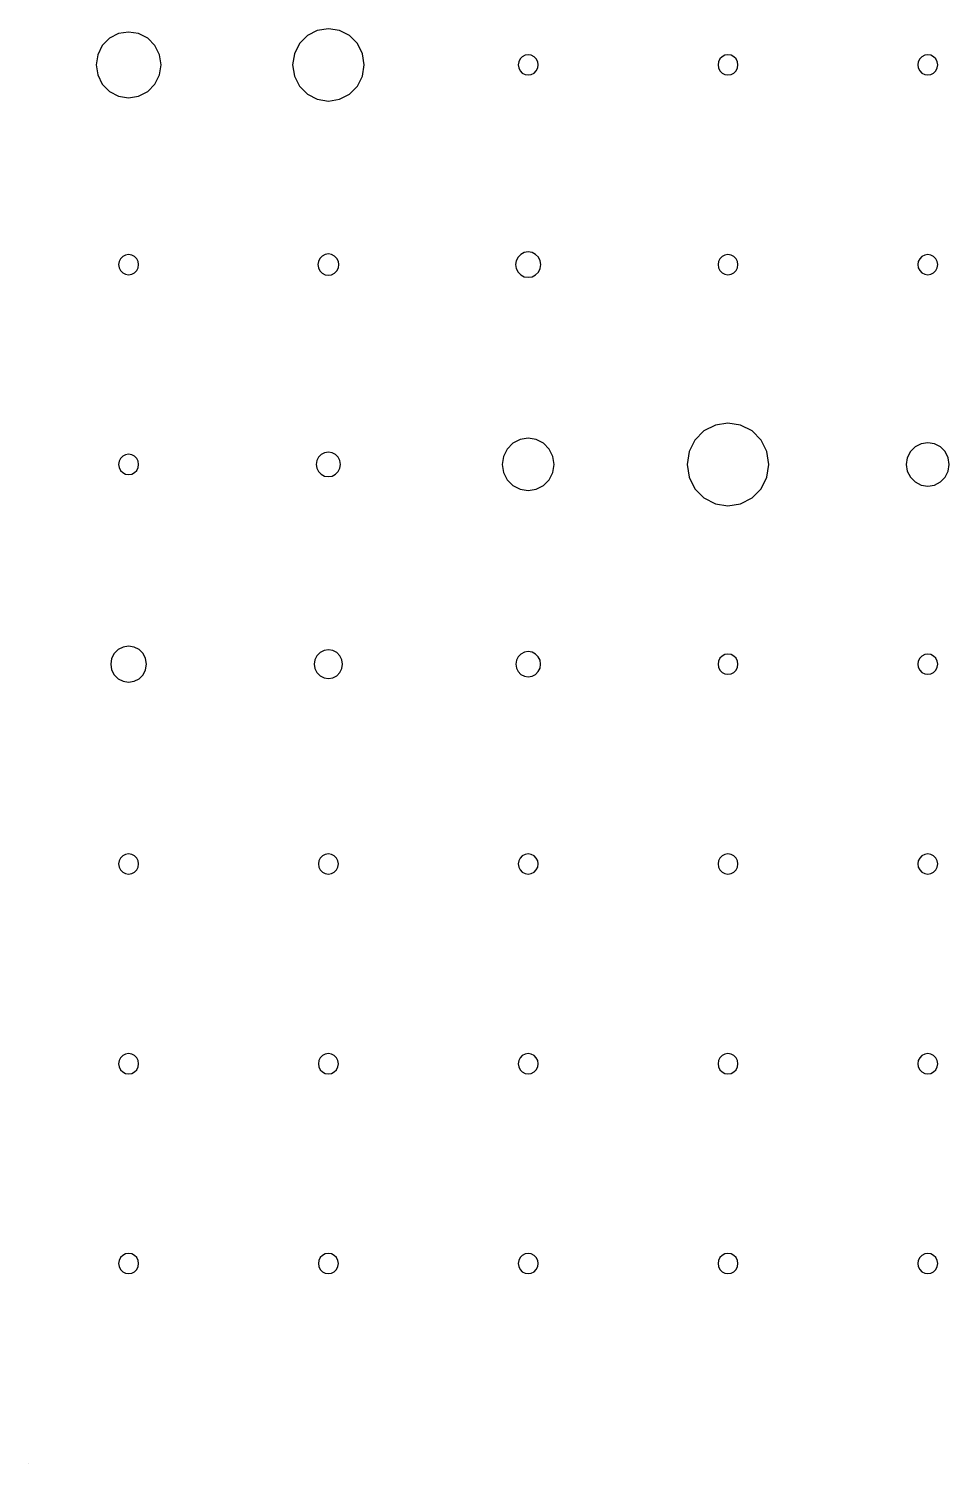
# Model space of a CAD drawing. Header units: metres. Extents: x -552 to 545, y -386 to 330.
# Drawn here: x -552 to -321.6, y -386 to -26.9 of the extents above; entities that cross this region are included whole.
import ezdxf

# ---------------------------------------------------------------- set-up
doc = ezdxf.new("R2010")
doc.units = ezdxf.units.M

msp = doc.modelspace()

# ---------------------------------------------------------------- linework, layer by layer
for p, q in [((-529.5132, -28.187927, -668.5716), (-531.78033, -29.354675, -668.5716)), ((-527, -27.78592, -668.5716), (-529.5132, -28.187927, -668.5716)), ((-524.4868, -28.187927, -668.5716), (-527, -27.78592, -668.5716)), ((-522.21967, -29.354675, -668.5716), (-524.4868, -28.187927, -668.5716)), ((-482.2669, -28.678253, -668.5716), (-484.24927, -30.68045, -668.5716)), ((-479.76898, -27.392761, -668.5716), (-482.2669, -28.678253, -668.5716)), ((-477, -26.94983, -668.5716), (-479.76898, -27.392761, -668.5716)), ((-474.23102, -27.392761, -668.5716), (-477, -26.94983, -668.5716)), ((-471.7331, -28.678253, -668.5716), (-474.23102, -27.392761, -668.5716)), ((-469.75073, -30.68045, -668.5716), (-471.7331, -28.678253, -668.5716)), ((-533.5795, -31.171875, -668.5716), (-534.73474, -33.4617, -668.5716)), ((-531.78033, -29.354675, -668.5716), (-533.5795, -31.171875, -668.5716)), ((-520.4205, -31.171875, -668.5716), (-522.21967, -29.354675, -668.5716)), ((-519.26526, -33.4617, -668.5716), (-520.4205, -31.171875, -668.5716)), ((-484.24927, -30.68045, -668.5716), (-485.522, -33.20334, -668.5716)), ((-468.478, -33.20334, -668.5716), (-469.75073, -30.68045, -668.5716)), ((-534.73474, -33.4617, -668.5716), (-535.13275, -36, -668.5716)), ((-518.86725, -36, -668.5716), (-519.26526, -33.4617, -668.5716)), ((-485.522, -33.20334, -668.5716), (-485.96057, -36, -668.5716)), ((-468.03943, -36, -668.5716), (-468.478, -33.20334, -668.5716)), ((-429.37762, -35.219727, -668.5716), (-429.5, -36, -668.5716)), ((-429.02255, -34.51584, -668.5716), (-429.37762, -35.219727, -668.5716)), ((-428.46945, -33.957245, -668.5716), (-429.02255, -34.51584, -668.5716)), ((-427.77255, -33.59857, -668.5716), (-428.46945, -33.957245, -668.5716)), ((-427, -33.475006, -668.5716), (-427.77255, -33.59857, -668.5716)), ((-426.22745, -33.59857, -668.5716), (-427, -33.475006, -668.5716)), ((-425.53055, -33.957245, -668.5716), (-426.22745, -33.59857, -668.5716)), ((-424.97745, -34.51584, -668.5716), (-425.53055, -33.957245, -668.5716)), ((-424.62238, -35.219727, -668.5716), (-424.97745, -34.51584, -668.5716)), ((-424.5, -36, -668.5716), (-424.62238, -35.219727, -668.5716)), ((-379.37762, -35.219727, -668.5716), (-379.5, -36, -668.5716)), ((-379.02252, -34.51584, -668.5716), (-379.37762, -35.219727, -668.5716)), ((-378.46948, -33.957245, -668.5716), (-379.02252, -34.51584, -668.5716)), ((-377.77252, -33.59857, -668.5716), (-378.46948, -33.957245, -668.5716)), ((-377, -33.475006, -668.5716), (-377.77252, -33.59857, -668.5716)), ((-376.22748, -33.59857, -668.5716), (-377, -33.475006, -668.5716)), ((-375.53052, -33.957245, -668.5716), (-376.22748, -33.59857, -668.5716)), ((-374.97748, -34.51584, -668.5716), (-375.53052, -33.957245, -668.5716)), ((-374.62238, -35.219727, -668.5716), (-374.97748, -34.51584, -668.5716)), ((-374.5, -36, -668.5716), (-374.62238, -35.219727, -668.5716)), ((-329.37762, -35.219727, -668.5716), (-329.5, -36, -668.5716)), ((-329.02252, -34.51584, -668.5716), (-329.37762, -35.219727, -668.5716)), ((-328.46948, -33.957245, -668.5716), (-329.02252, -34.51584, -668.5716)), ((-327.77252, -33.59857, -668.5716), (-328.46948, -33.957245, -668.5716)), ((-327, -33.475006, -668.5716), (-327.77252, -33.59857, -668.5716)), ((-326.22748, -33.59857, -668.5716), (-327, -33.475006, -668.5716)), ((-325.53052, -33.957245, -668.5716), (-326.22748, -33.59857, -668.5716)), ((-324.97748, -34.51584, -668.5716), (-325.53052, -33.957245, -668.5716)), ((-324.62238, -35.219727, -668.5716), (-324.97748, -34.51584, -668.5716)), ((-324.5, -36, -668.5716), (-324.62238, -35.219727, -668.5716)), ((-535.13275, -36, -668.5716), (-534.73474, -38.5383, -668.5716)), ((-534.73474, -38.5383, -668.5716), (-533.5795, -40.828125, -668.5716)), ((-520.4205, -40.828125, -668.5716), (-519.26526, -38.5383, -668.5716)), ((-519.26526, -38.5383, -668.5716), (-518.86725, -36, -668.5716)), ((-485.96057, -36, -668.5716), (-485.522, -38.79666, -668.5716)), ((-485.522, -38.79666, -668.5716), (-484.24927, -41.31955, -668.5716)), ((-469.75073, -41.31955, -668.5716), (-468.478, -38.79666, -668.5716)), ((-468.478, -38.79666, -668.5716), (-468.03943, -36, -668.5716)), ((-429.5, -36, -668.5716), (-429.37762, -36.780273, -668.5716)), ((-429.37762, -36.780273, -668.5716), (-429.02255, -37.48416, -668.5716)), ((-429.02255, -37.48416, -668.5716), (-428.46948, -38.042755, -668.5716)), ((-428.46948, -38.042755, -668.5716), (-427.77255, -38.40143, -668.5716)), ((-427.77255, -38.40143, -668.5716), (-427, -38.524994, -668.5716)), ((-427, -38.524994, -668.5716), (-426.22745, -38.40143, -668.5716)), ((-426.22745, -38.40143, -668.5716), (-425.53055, -38.042755, -668.5716)), ((-425.53055, -38.042755, -668.5716), (-424.97745, -37.48416, -668.5716)), ((-424.97745, -37.48416, -668.5716), (-424.62238, -36.780273, -668.5716)), ((-424.62238, -36.780273, -668.5716), (-424.5, -36, -668.5716)), ((-379.5, -36, -668.5716), (-379.37762, -36.780273, -668.5716)), ((-379.37762, -36.780273, -668.5716), (-379.02252, -37.48416, -668.5716)), ((-379.02252, -37.48416, -668.5716), (-378.46948, -38.042755, -668.5716)), ((-378.46948, -38.042755, -668.5716), (-377.77252, -38.40143, -668.5716)), ((-377.77252, -38.40143, -668.5716), (-377, -38.524994, -668.5716)), ((-377, -38.524994, -668.5716), (-376.22748, -38.40143, -668.5716)), ((-376.22748, -38.40143, -668.5716), (-375.53052, -38.042755, -668.5716)), ((-375.53052, -38.042755, -668.5716), (-374.97748, -37.48416, -668.5716)), ((-374.97748, -37.48416, -668.5716), (-374.62238, -36.780273, -668.5716)), ((-374.62238, -36.780273, -668.5716), (-374.5, -36, -668.5716)), ((-329.5, -36, -668.5716), (-329.37762, -36.780273, -668.5716)), ((-329.37762, -36.780273, -668.5716), (-329.02252, -37.48416, -668.5716)), ((-329.02252, -37.48416, -668.5716), (-328.46948, -38.042755, -668.5716)), ((-328.46948, -38.042755, -668.5716), (-327.77252, -38.40143, -668.5716)), ((-327.77252, -38.40143, -668.5716), (-327, -38.524994, -668.5716)), ((-327, -38.524994, -668.5716), (-326.22748, -38.40143, -668.5716)), ((-326.22748, -38.40143, -668.5716), (-325.53052, -38.042755, -668.5716)), ((-325.53052, -38.042755, -668.5716), (-324.97748, -37.48416, -668.5716)), ((-324.97748, -37.48416, -668.5716), (-324.62238, -36.780273, -668.5716)), ((-324.62238, -36.780273, -668.5716), (-324.5, -36, -668.5716)), ((-533.5795, -40.828125, -668.5716), (-531.78033, -42.645325, -668.5716)), ((-531.78033, -42.645325, -668.5716), (-529.5132, -43.812073, -668.5716)), ((-524.4868, -43.812073, -668.5716), (-522.21967, -42.645325, -668.5716)), ((-522.21967, -42.645325, -668.5716), (-520.4205, -40.828125, -668.5716)), ((-484.24927, -41.31955, -668.5716), (-482.2669, -43.321747, -668.5716)), ((-471.7331, -43.321747, -668.5716), (-469.75073, -41.31955, -668.5716)), ((-529.5132, -43.812073, -668.5716), (-527, -44.21408, -668.5716)), ((-527, -44.21408, -668.5716), (-524.4868, -43.812073, -668.5716)), ((-482.2669, -43.321747, -668.5716), (-479.76898, -44.60724, -668.5716)), ((-479.76898, -44.60724, -668.5716), (-477, -45.05017, -668.5716)), ((-477, -45.05017, -668.5716), (-474.23102, -44.60724, -668.5716)), ((-474.23102, -44.60724, -668.5716), (-471.7331, -43.321747, -668.5716)), ((-529.3776, -85.21973, -668.5716), (-529.5, -86, -668.5716)), ((-529.5, -86, -668.5716), (-529.3776, -86.78027, -668.5716)), ((-529.0225, -84.51584, -668.5716), (-529.3776, -85.21973, -668.5716)), ((-528.4695, -83.957245, -668.5716), (-529.0225, -84.51584, -668.5716)), ((-527.7725, -83.59857, -668.5716), (-528.4695, -83.957245, -668.5716)), ((-527, -83.475006, -668.5716), (-527.7725, -83.59857, -668.5716)), ((-526.2275, -83.59857, -668.5716), (-527, -83.475006, -668.5716)), ((-525.5305, -83.957245, -668.5716), (-526.2275, -83.59857, -668.5716)), ((-524.9775, -84.51584, -668.5716), (-525.5305, -83.957245, -668.5716)), ((-524.6224, -85.21973, -668.5716), (-524.9775, -84.51584, -668.5716)), ((-524.5, -86, -668.5716), (-524.6224, -85.21973, -668.5716)), ((-524.6224, -86.78027, -668.5716), (-524.5, -86, -668.5716)), ((-479.51117, -85.1759, -668.5716), (-479.64038, -86, -668.5716)), ((-479.64038, -86, -668.5716), (-479.51117, -86.8241, -668.5716)), ((-479.1361, -84.432495, -668.5716), (-479.51117, -85.1759, -668.5716)), ((-478.552, -83.84253, -668.5716), (-479.1361, -84.432495, -668.5716)), ((-477.81592, -83.463715, -668.5716), (-478.552, -83.84253, -668.5716)), ((-477, -83.33319, -668.5716), (-477.81592, -83.463715, -668.5716)), ((-476.18408, -83.463715, -668.5716), (-477, -83.33319, -668.5716)), ((-475.448, -83.84253, -668.5716), (-476.18408, -83.463715, -668.5716)), ((-474.8639, -84.432495, -668.5716), (-475.448, -83.84253, -668.5716)), ((-474.48883, -85.1759, -668.5716), (-474.8639, -84.432495, -668.5716)), ((-474.35962, -86, -668.5716), (-474.48883, -85.1759, -668.5716)), ((-474.48883, -86.8241, -668.5716), (-474.35962, -86, -668.5716)), ((-429.98706, -85.019745, -668.5716), (-430.14078, -86, -668.5716)), ((-430.14078, -86, -668.5716), (-429.98706, -86.980255, -668.5716)), ((-429.54095, -84.13544, -668.5716), (-429.98706, -85.019745, -668.5716)), ((-428.8461, -83.433655, -668.5716), (-429.54095, -84.13544, -668.5716)), ((-427.97055, -82.98306, -668.5716), (-428.8461, -83.433655, -668.5716)), ((-427, -82.82782, -668.5716), (-427.97055, -82.98306, -668.5716)), ((-426.02945, -82.98306, -668.5716), (-427, -82.82782, -668.5716)), ((-425.1539, -83.433655, -668.5716), (-426.02945, -82.98306, -668.5716)), ((-424.45905, -84.13544, -668.5716), (-425.1539, -83.433655, -668.5716)), ((-424.01294, -85.019745, -668.5716), (-424.45905, -84.13544, -668.5716)), ((-423.85922, -86, -668.5716), (-424.01294, -85.019745, -668.5716)), ((-424.01294, -86.980255, -668.5716), (-423.85922, -86, -668.5716)), ((-379.37762, -85.21973, -668.5716), (-379.5, -86, -668.5716)), ((-379.5, -86, -668.5716), (-379.37762, -86.78027, -668.5716)), ((-379.02252, -84.51584, -668.5716), (-379.37762, -85.21973, -668.5716)), ((-378.46948, -83.957245, -668.5716), (-379.02252, -84.51584, -668.5716)), ((-377.77252, -83.59857, -668.5716), (-378.46948, -83.957245, -668.5716)), ((-377, -83.475006, -668.5716), (-377.77252, -83.59857, -668.5716)), ((-376.22748, -83.59857, -668.5716), (-377, -83.475006, -668.5716)), ((-375.53052, -83.957245, -668.5716), (-376.22748, -83.59857, -668.5716)), ((-374.97748, -84.51584, -668.5716), (-375.53052, -83.957245, -668.5716)), ((-374.62238, -85.21973, -668.5716), (-374.97748, -84.51584, -668.5716)), ((-374.5, -86, -668.5716), (-374.62238, -85.21973, -668.5716)), ((-374.62238, -86.78027, -668.5716), (-374.5, -86, -668.5716)), ((-329.37762, -85.21973, -668.5716), (-329.5, -86, -668.5716)), ((-329.5, -86, -668.5716), (-329.37762, -86.78027, -668.5716)), ((-329.02252, -84.51584, -668.5716), (-329.37762, -85.21973, -668.5716)), ((-328.46948, -83.957245, -668.5716), (-329.02252, -84.51584, -668.5716)), ((-327.77252, -83.59857, -668.5716), (-328.46948, -83.957245, -668.5716)), ((-327, -83.475006, -668.5716), (-327.77252, -83.59857, -668.5716)), ((-326.22748, -83.59857, -668.5716), (-327, -83.475006, -668.5716)), ((-325.53052, -83.957245, -668.5716), (-326.22748, -83.59857, -668.5716)), ((-324.97748, -84.51584, -668.5716), (-325.53052, -83.957245, -668.5716)), ((-324.62238, -85.21973, -668.5716), (-324.97748, -84.51584, -668.5716)), ((-324.5, -86, -668.5716), (-324.62238, -85.21973, -668.5716)), ((-324.62238, -86.78027, -668.5716), (-324.5, -86, -668.5716)), ((-529.3776, -86.78027, -668.5716), (-529.0225, -87.48416, -668.5716)), ((-529.0225, -87.48416, -668.5716), (-528.4695, -88.042755, -668.5716)), ((-528.4695, -88.042755, -668.5716), (-527.7725, -88.40143, -668.5716)), ((-527.7725, -88.40143, -668.5716), (-527, -88.524994, -668.5716)), ((-527, -88.524994, -668.5716), (-526.2275, -88.40143, -668.5716)), ((-526.2275, -88.40143, -668.5716), (-525.5305, -88.042755, -668.5716)), ((-525.5305, -88.042755, -668.5716), (-524.9775, -87.48416, -668.5716)), ((-524.9775, -87.48416, -668.5716), (-524.6224, -86.78027, -668.5716)), ((-479.51117, -86.8241, -668.5716), (-479.1361, -87.567505, -668.5716)), ((-479.1361, -87.567505, -668.5716), (-478.552, -88.15747, -668.5716)), ((-478.552, -88.15747, -668.5716), (-477.81592, -88.536285, -668.5716)), ((-477.81592, -88.536285, -668.5716), (-477, -88.66681, -668.5716)), ((-477, -88.66681, -668.5716), (-476.18408, -88.536285, -668.5716)), ((-476.18408, -88.536285, -668.5716), (-475.448, -88.15747, -668.5716)), ((-475.448, -88.15747, -668.5716), (-474.8639, -87.567505, -668.5716)), ((-474.8639, -87.567505, -668.5716), (-474.48883, -86.8241, -668.5716)), ((-429.98706, -86.980255, -668.5716), (-429.54095, -87.86456, -668.5716)), ((-429.54095, -87.86456, -668.5716), (-428.8461, -88.566345, -668.5716)), ((-428.8461, -88.566345, -668.5716), (-427.97055, -89.01694, -668.5716)), ((-427.97055, -89.01694, -668.5716), (-427, -89.17218, -668.5716)), ((-427, -89.17218, -668.5716), (-426.02945, -89.01694, -668.5716)), ((-426.02945, -89.01694, -668.5716), (-425.1539, -88.566345, -668.5716)), ((-425.1539, -88.566345, -668.5716), (-424.45905, -87.86456, -668.5716)), ((-424.45905, -87.86456, -668.5716), (-424.01294, -86.980255, -668.5716)), ((-379.37762, -86.78027, -668.5716), (-379.02252, -87.48416, -668.5716)), ((-379.02252, -87.48416, -668.5716), (-378.46948, -88.042755, -668.5716)), ((-378.46948, -88.042755, -668.5716), (-377.77252, -88.40143, -668.5716)), ((-377.77252, -88.40143, -668.5716), (-377, -88.524994, -668.5716)), ((-377, -88.524994, -668.5716), (-376.22748, -88.40143, -668.5716)), ((-376.22748, -88.40143, -668.5716), (-375.53052, -88.042755, -668.5716)), ((-375.53052, -88.042755, -668.5716), (-374.97748, -87.48416, -668.5716)), ((-374.97748, -87.48416, -668.5716), (-374.62238, -86.78027, -668.5716)), ((-329.37762, -86.78027, -668.5716), (-329.02252, -87.48416, -668.5716)), ((-329.02252, -87.48416, -668.5716), (-328.46948, -88.042755, -668.5716)), ((-328.46948, -88.042755, -668.5716), (-327.77252, -88.40143, -668.5716)), ((-327.77252, -88.40143, -668.5716), (-327, -88.524994, -668.5716)), ((-327, -88.524994, -668.5716), (-326.22748, -88.40143, -668.5716)), ((-326.22748, -88.40143, -668.5716), (-325.53052, -88.042755, -668.5716)), ((-325.53052, -88.042755, -668.5716), (-324.97748, -87.48416, -668.5716)), ((-324.97748, -87.48416, -668.5716), (-324.62238, -86.78027, -668.5716)), ((-377, -125.65219, -668.5716), (-380.166, -126.15866, -668.5716)), ((-373.834, -126.15866, -668.5716), (-377, -125.65219, -668.5716)), ((-383.02206, -127.62845, -668.5716), (-385.28867, -129.91772, -668.5716)), ((-380.166, -126.15866, -668.5716), (-383.02206, -127.62845, -668.5716)), ((-370.97794, -127.62845, -668.5716), (-373.834, -126.15866, -668.5716)), ((-368.71133, -129.91772, -668.5716), (-370.97794, -127.62845, -668.5716)), ((-432.23865, -132.15585, -668.5716), (-433.1584, -133.979, -668.5716)), ((-430.8061, -130.70898, -668.5716), (-432.23865, -132.15585, -668.5716)), ((-429.00098, -129.78003, -668.5716), (-430.8061, -130.70898, -668.5716)), ((-427, -129.45993, -668.5716), (-429.00098, -129.78003, -668.5716)), ((-424.99902, -129.78003, -668.5716), (-427, -129.45993, -668.5716)), ((-423.1939, -130.70898, -668.5716), (-424.99902, -129.78003, -668.5716)), ((-421.76135, -132.15585, -668.5716), (-423.1939, -130.70898, -668.5716)), ((-420.8416, -133.979, -668.5716), (-421.76135, -132.15585, -668.5716)), ((-386.7439, -132.80235, -668.5716), (-387.24536, -136, -668.5716)), ((-385.28867, -129.91772, -668.5716), (-386.7439, -132.80235, -668.5716)), ((-367.2561, -132.80235, -668.5716), (-368.71133, -129.91772, -668.5716)), ((-366.75464, -136, -668.5716), (-367.2561, -132.80235, -668.5716)), ((-331.3554, -132.80396, -668.5716), (-332.12012, -134.31975, -668.5716)), ((-330.1644, -131.60103, -668.5716), (-331.3554, -132.80396, -668.5716)), ((-328.66364, -130.82869, -668.5716), (-330.1644, -131.60103, -668.5716)), ((-327, -130.56256, -668.5716), (-328.66364, -130.82869, -668.5716)), ((-325.33636, -130.82869, -668.5716), (-327, -130.56256, -668.5716)), ((-323.8356, -131.60103, -668.5716), (-325.33636, -130.82869, -668.5716)), ((-322.6446, -132.80396, -668.5716), (-323.8356, -131.60103, -668.5716)), ((-321.87988, -134.31975, -668.5716), (-322.6446, -132.80396, -668.5716)), ((-529.3776, -135.21973, -668.5716), (-529.5, -136, -668.5716)), ((-529.5, -136, -668.5716), (-529.3776, -136.78027, -668.5716)), ((-529.0225, -134.51584, -668.5716), (-529.3776, -135.21973, -668.5716)), ((-528.4695, -133.95723, -668.5716), (-529.0225, -134.51584, -668.5716)), ((-527.7725, -133.59859, -668.5716), (-528.4695, -133.95723, -668.5716)), ((-527, -133.475, -668.5716), (-527.7725, -133.59859, -668.5716)), ((-526.2275, -133.59859, -668.5716), (-527, -133.475, -668.5716)), ((-525.5305, -133.95723, -668.5716), (-526.2275, -133.59859, -668.5716)), ((-524.9775, -134.51584, -668.5716), (-525.5305, -133.95723, -668.5716)), ((-524.6224, -135.21973, -668.5716), (-524.9775, -134.51584, -668.5716)), ((-524.5, -136, -668.5716), (-524.6224, -135.21973, -668.5716)), ((-524.6224, -136.78027, -668.5716), (-524.5, -136, -668.5716)), ((-479.87787, -135.05557, -668.5716), (-480.02597, -136, -668.5716)), ((-480.02597, -136, -668.5716), (-479.87787, -136.94443, -668.5716)), ((-479.44806, -134.2036, -668.5716), (-479.87787, -135.05557, -668.5716)), ((-478.77863, -133.52747, -668.5716), (-479.44806, -134.2036, -668.5716)), ((-477.93506, -133.09335, -668.5716), (-478.77863, -133.52747, -668.5716)), ((-477, -132.94377, -668.5716), (-477.93506, -133.09335, -668.5716)), ((-476.06494, -133.09335, -668.5716), (-477, -132.94377, -668.5716)), ((-475.22137, -133.52747, -668.5716), (-476.06494, -133.09335, -668.5716)), ((-474.55194, -134.2036, -668.5716), (-475.22137, -133.52747, -668.5716)), ((-474.12213, -135.05557, -668.5716), (-474.55194, -134.2036, -668.5716)), ((-473.97403, -136, -668.5716), (-474.12213, -135.05557, -668.5716)), ((-474.12213, -136.94443, -668.5716), (-473.97403, -136, -668.5716)), ((-433.1584, -133.979, -668.5716), (-433.4753, -136, -668.5716)), ((-433.4753, -136, -668.5716), (-433.1584, -138.021, -668.5716)), ((-420.5247, -136, -668.5716), (-420.8416, -133.979, -668.5716)), ((-420.8416, -138.021, -668.5716), (-420.5247, -136, -668.5716)), ((-387.24536, -136, -668.5716), (-386.7439, -139.19765, -668.5716)), ((-367.2561, -139.19765, -668.5716), (-366.75464, -136, -668.5716)), ((-332.12012, -134.31975, -668.5716), (-332.3836, -136, -668.5716)), ((-332.3836, -136, -668.5716), (-332.12012, -137.68025, -668.5716)), ((-321.6164, -136, -668.5716), (-321.87988, -134.31975, -668.5716)), ((-321.87988, -137.68025, -668.5716), (-321.6164, -136, -668.5716)), ((-529.3776, -136.78027, -668.5716), (-529.0225, -137.48416, -668.5716)), ((-529.0225, -137.48416, -668.5716), (-528.4695, -138.04277, -668.5716)), ((-528.4695, -138.04277, -668.5716), (-527.7725, -138.40141, -668.5716)), ((-527.7725, -138.40141, -668.5716), (-527, -138.525, -668.5716)), ((-527, -138.525, -668.5716), (-526.2275, -138.40141, -668.5716)), ((-526.2275, -138.40141, -668.5716), (-525.5305, -138.04277, -668.5716)), ((-525.5305, -138.04277, -668.5716), (-524.9775, -137.48416, -668.5716)), ((-524.9775, -137.48416, -668.5716), (-524.6224, -136.78027, -668.5716)), ((-479.87787, -136.94443, -668.5716), (-479.44806, -137.7964, -668.5716)), ((-479.44806, -137.7964, -668.5716), (-478.77863, -138.47253, -668.5716)), ((-478.77863, -138.47253, -668.5716), (-477.93506, -138.90665, -668.5716)), ((-477.93506, -138.90665, -668.5716), (-477, -139.05623, -668.5716)), ((-477, -139.05623, -668.5716), (-476.06494, -138.90665, -668.5716)), ((-476.06494, -138.90665, -668.5716), (-475.22137, -138.47253, -668.5716)), ((-475.22137, -138.47253, -668.5716), (-474.55194, -137.7964, -668.5716)), ((-474.55194, -137.7964, -668.5716), (-474.12213, -136.94443, -668.5716)), ((-433.1584, -138.021, -668.5716), (-432.23865, -139.84415, -668.5716)), ((-432.23865, -139.84415, -668.5716), (-430.8061, -141.29102, -668.5716)), ((-423.1939, -141.29102, -668.5716), (-421.76135, -139.84415, -668.5716)), ((-421.76135, -139.84415, -668.5716), (-420.8416, -138.021, -668.5716)), ((-386.7439, -139.19765, -668.5716), (-385.28867, -142.08229, -668.5716)), ((-368.71133, -142.08229, -668.5716), (-367.2561, -139.19765, -668.5716)), ((-332.12012, -137.68025, -668.5716), (-331.3554, -139.19604, -668.5716)), ((-331.3554, -139.19604, -668.5716), (-330.1644, -140.39897, -668.5716)), ((-323.8356, -140.39897, -668.5716), (-322.6446, -139.19604, -668.5716)), ((-322.6446, -139.19604, -668.5716), (-321.87988, -137.68025, -668.5716)), ((-430.8061, -141.29102, -668.5716), (-429.00098, -142.21997, -668.5716)), ((-429.00098, -142.21997, -668.5716), (-427, -142.54005, -668.5716)), ((-427, -142.54005, -668.5716), (-424.99902, -142.21997, -668.5716)), ((-424.99902, -142.21997, -668.5716), (-423.1939, -141.29102, -668.5716)), ((-385.28867, -142.08229, -668.5716), (-383.02206, -144.37155, -668.5716)), ((-370.97794, -144.37155, -668.5716), (-368.71133, -142.08229, -668.5716)), ((-330.1644, -140.39897, -668.5716), (-328.66364, -141.17131, -668.5716)), ((-328.66364, -141.17131, -668.5716), (-327, -141.43744, -668.5716)), ((-327, -141.43744, -668.5716), (-325.33636, -141.17131, -668.5716)), ((-325.33636, -141.17131, -668.5716), (-323.8356, -140.39897, -668.5716)), ((-383.02206, -144.37155, -668.5716), (-380.166, -145.84135, -668.5716)), ((-380.166, -145.84135, -668.5716), (-377, -146.34781, -668.5716)), ((-377, -146.34781, -668.5716), (-373.834, -145.84135, -668.5716)), ((-373.834, -145.84135, -668.5716), (-370.97794, -144.37155, -668.5716)), ((-529.6217, -182.35547, -668.5716), (-530.60846, -183.3521, -668.5716)), ((-528.3783, -181.7156, -668.5716), (-529.6217, -182.35547, -668.5716)), ((-527, -181.49512, -668.5716), (-528.3783, -181.7156, -668.5716)), ((-525.6217, -181.7156, -668.5716), (-527, -181.49512, -668.5716)), ((-524.3783, -182.35547, -668.5716), (-525.6217, -181.7156, -668.5716)), ((-523.39154, -183.3521, -668.5716), (-524.3783, -182.35547, -668.5716)), ((-479.08307, -183.1042, -668.5716), (-479.86713, -183.89609, -668.5716)), ((-478.09515, -182.5958, -668.5716), (-479.08307, -183.1042, -668.5716)), ((-477, -182.4206, -668.5716), (-478.09515, -182.5958, -668.5716)), ((-475.90485, -182.5958, -668.5716), (-477, -182.4206, -668.5716)), ((-474.91693, -183.1042, -668.5716), (-475.90485, -182.5958, -668.5716)), ((-474.13287, -183.89609, -668.5716), (-474.91693, -183.1042, -668.5716)), ((-427.96405, -183.00327, -668.5716), (-428.83374, -183.45084, -668.5716)), ((-427, -182.84906, -668.5716), (-427.96405, -183.00327, -668.5716)), ((-426.03595, -183.00327, -668.5716), (-427, -182.84906, -668.5716)), ((-425.16626, -183.45084, -668.5716), (-426.03595, -183.00327, -668.5716)), ((-531.242, -184.60791, -668.5716), (-531.46027, -186, -668.5716)), ((-531.46027, -186, -668.5716), (-531.242, -187.39209, -668.5716)), ((-530.60846, -183.3521, -668.5716), (-531.242, -184.60791, -668.5716)), ((-522.758, -184.60791, -668.5716), (-523.39154, -183.3521, -668.5716)), ((-522.53973, -186, -668.5716), (-522.758, -184.60791, -668.5716)), ((-522.758, -187.39209, -668.5716), (-522.53973, -186, -668.5716)), ((-480.3705, -184.8939, -668.5716), (-480.54395, -186, -668.5716)), ((-480.54395, -186, -668.5716), (-480.3705, -187.1061, -668.5716)), ((-479.86713, -183.89609, -668.5716), (-480.3705, -184.8939, -668.5716)), ((-473.6295, -184.8939, -668.5716), (-474.13287, -183.89609, -668.5716)), ((-473.45605, -186, -668.5716), (-473.6295, -184.8939, -668.5716)), ((-473.6295, -187.1061, -668.5716), (-473.45605, -186, -668.5716)), ((-429.96704, -185.0263, -668.5716), (-430.11975, -186, -668.5716)), ((-430.11975, -186, -668.5716), (-429.96704, -186.9737, -668.5716)), ((-429.52393, -184.14792, -668.5716), (-429.96704, -185.0263, -668.5716)), ((-428.83374, -183.45084, -668.5716), (-429.52393, -184.14792, -668.5716)), ((-424.47607, -184.14792, -668.5716), (-425.16626, -183.45084, -668.5716)), ((-424.03296, -185.0263, -668.5716), (-424.47607, -184.14792, -668.5716)), ((-423.88025, -186, -668.5716), (-424.03296, -185.0263, -668.5716)), ((-424.03296, -186.9737, -668.5716), (-423.88025, -186, -668.5716)), ((-379.37762, -185.21973, -668.5716), (-379.5, -186, -668.5716)), ((-379.5, -186, -668.5716), (-379.37762, -186.78027, -668.5716)), ((-379.02252, -184.51584, -668.5716), (-379.37762, -185.21973, -668.5716)), ((-378.46948, -183.95723, -668.5716), (-379.02252, -184.51584, -668.5716)), ((-377.77252, -183.59859, -668.5716), (-378.46948, -183.95723, -668.5716)), ((-377, -183.475, -668.5716), (-377.77252, -183.59859, -668.5716)), ((-376.22748, -183.59859, -668.5716), (-377, -183.475, -668.5716)), ((-375.53052, -183.95723, -668.5716), (-376.22748, -183.59859, -668.5716)), ((-374.97748, -184.51584, -668.5716), (-375.53052, -183.95723, -668.5716)), ((-374.62238, -185.21973, -668.5716), (-374.97748, -184.51584, -668.5716)), ((-374.5, -186, -668.5716), (-374.62238, -185.21973, -668.5716)), ((-374.62238, -186.78027, -668.5716), (-374.5, -186, -668.5716)), ((-329.37762, -185.21973, -668.5716), (-329.5, -186, -668.5716)), ((-329.5, -186, -668.5716), (-329.37762, -186.78027, -668.5716)), ((-329.02252, -184.51584, -668.5716), (-329.37762, -185.21973, -668.5716)), ((-328.46948, -183.95723, -668.5716), (-329.02252, -184.51584, -668.5716)), ((-327.77252, -183.59859, -668.5716), (-328.46948, -183.95723, -668.5716)), ((-327, -183.475, -668.5716), (-327.77252, -183.59859, -668.5716)), ((-326.22748, -183.59859, -668.5716), (-327, -183.475, -668.5716)), ((-325.53052, -183.95723, -668.5716), (-326.22748, -183.59859, -668.5716)), ((-324.97748, -184.51584, -668.5716), (-325.53052, -183.95723, -668.5716)), ((-324.62238, -185.21973, -668.5716), (-324.97748, -184.51584, -668.5716)), ((-324.5, -186, -668.5716), (-324.62238, -185.21973, -668.5716)), ((-324.62238, -186.78027, -668.5716), (-324.5, -186, -668.5716)), ((-531.242, -187.39209, -668.5716), (-530.60846, -188.6479, -668.5716)), ((-530.60846, -188.6479, -668.5716), (-529.6217, -189.64453, -668.5716)), ((-529.6217, -189.64453, -668.5716), (-528.3783, -190.2844, -668.5716)), ((-528.3783, -190.2844, -668.5716), (-527, -190.50488, -668.5716)), ((-527, -190.50488, -668.5716), (-525.6217, -190.2844, -668.5716)), ((-525.6217, -190.2844, -668.5716), (-524.3783, -189.64453, -668.5716)), ((-524.3783, -189.64453, -668.5716), (-523.39154, -188.6479, -668.5716)), ((-523.39154, -188.6479, -668.5716), (-522.758, -187.39209, -668.5716)), ((-480.3705, -187.1061, -668.5716), (-479.86713, -188.10391, -668.5716)), ((-479.86713, -188.10391, -668.5716), (-479.08307, -188.8958, -668.5716)), ((-479.08307, -188.8958, -668.5716), (-478.09515, -189.4042, -668.5716)), ((-478.09515, -189.4042, -668.5716), (-477, -189.5794, -668.5716)), ((-477, -189.5794, -668.5716), (-475.90485, -189.4042, -668.5716)), ((-475.90485, -189.4042, -668.5716), (-474.91693, -188.8958, -668.5716)), ((-474.91693, -188.8958, -668.5716), (-474.13287, -188.10391, -668.5716)), ((-474.13287, -188.10391, -668.5716), (-473.6295, -187.1061, -668.5716)), ((-429.96704, -186.9737, -668.5716), (-429.52393, -187.85208, -668.5716)), ((-429.52393, -187.85208, -668.5716), (-428.83374, -188.54916, -668.5716)), ((-428.83374, -188.54916, -668.5716), (-427.96405, -188.99673, -668.5716)), ((-427.96405, -188.99673, -668.5716), (-427, -189.15094, -668.5716)), ((-427, -189.15094, -668.5716), (-426.03595, -188.99673, -668.5716)), ((-426.03595, -188.99673, -668.5716), (-425.16626, -188.54916, -668.5716)), ((-425.16626, -188.54916, -668.5716), (-424.47607, -187.85208, -668.5716)), ((-424.47607, -187.85208, -668.5716), (-424.03296, -186.9737, -668.5716)), ((-379.37762, -186.78027, -668.5716), (-379.02252, -187.48416, -668.5716)), ((-379.02252, -187.48416, -668.5716), (-378.46948, -188.04277, -668.5716)), ((-378.46948, -188.04277, -668.5716), (-377.77252, -188.40141, -668.5716)), ((-377.77252, -188.40141, -668.5716), (-377, -188.525, -668.5716)), ((-377, -188.525, -668.5716), (-376.22748, -188.40141, -668.5716)), ((-376.22748, -188.40141, -668.5716), (-375.53052, -188.04277, -668.5716)), ((-375.53052, -188.04277, -668.5716), (-374.97748, -187.48416, -668.5716)), ((-374.97748, -187.48416, -668.5716), (-374.62238, -186.78027, -668.5716)), ((-329.37762, -186.78027, -668.5716), (-329.02252, -187.48416, -668.5716)), ((-329.02252, -187.48416, -668.5716), (-328.46948, -188.04277, -668.5716)), ((-328.46948, -188.04277, -668.5716), (-327.77252, -188.40141, -668.5716)), ((-327.77252, -188.40141, -668.5716), (-327, -188.525, -668.5716)), ((-327, -188.525, -668.5716), (-326.22748, -188.40141, -668.5716)), ((-326.22748, -188.40141, -668.5716), (-325.53052, -188.04277, -668.5716)), ((-325.53052, -188.04277, -668.5716), (-324.97748, -187.48416, -668.5716)), ((-324.97748, -187.48416, -668.5716), (-324.62238, -186.78027, -668.5716)), ((-529.3776, -235.21973, -668.5716), (-529.5, -236, -668.5716)), ((-529.5, -236, -668.5716), (-529.3776, -236.78027, -668.5716)), ((-529.0225, -234.51584, -668.5716), (-529.3776, -235.21973, -668.5716)), ((-529.3776, -236.78027, -668.5716), (-529.0225, -237.48416, -668.5716)), ((-528.4695, -233.95723, -668.5716), (-529.0225, -234.51584, -668.5716)), ((-527.7725, -233.59859, -668.5716), (-528.4695, -233.95723, -668.5716)), ((-527, -233.475, -668.5716), (-527.7725, -233.59859, -668.5716)), ((-526.2275, -233.59859, -668.5716), (-527, -233.475, -668.5716)), ((-525.5305, -233.95723, -668.5716), (-526.2275, -233.59859, -668.5716)), ((-524.9775, -234.51584, -668.5716), (-525.5305, -233.95723, -668.5716)), ((-524.6224, -235.21973, -668.5716), (-524.9775, -234.51584, -668.5716)), ((-524.9775, -237.48416, -668.5716), (-524.6224, -236.78027, -668.5716)), ((-524.5, -236, -668.5716), (-524.6224, -235.21973, -668.5716)), ((-524.6224, -236.78027, -668.5716), (-524.5, -236, -668.5716)), ((-479.37762, -235.21973, -668.5716), (-479.5, -236, -668.5716)), ((-479.5, -236, -668.5716), (-479.37762, -236.78027, -668.5716)), ((-479.02255, -234.51584, -668.5716), (-479.37762, -235.21973, -668.5716)), ((-479.37762, -236.78027, -668.5716), (-479.02255, -237.48416, -668.5716)), ((-478.46945, -233.95723, -668.5716), (-479.02255, -234.51584, -668.5716)), ((-477.77255, -233.59859, -668.5716), (-478.46945, -233.95723, -668.5716)), ((-477, -233.475, -668.5716), (-477.77255, -233.59859, -668.5716)), ((-476.22745, -233.59859, -668.5716), (-477, -233.475, -668.5716)), ((-475.53055, -233.95723, -668.5716), (-476.22745, -233.59859, -668.5716)), ((-474.97745, -234.51584, -668.5716), (-475.53055, -233.95723, -668.5716)), ((-474.62238, -235.21973, -668.5716), (-474.97745, -234.51584, -668.5716)), ((-474.97745, -237.48416, -668.5716), (-474.62238, -236.78027, -668.5716)), ((-474.5, -236, -668.5716), (-474.62238, -235.21973, -668.5716)), ((-474.62238, -236.78027, -668.5716), (-474.5, -236, -668.5716)), ((-429.37762, -235.21973, -668.5716), (-429.5, -236, -668.5716)), ((-429.5, -236, -668.5716), (-429.37762, -236.78027, -668.5716)), ((-429.02255, -234.51584, -668.5716), (-429.37762, -235.21973, -668.5716)), ((-429.37762, -236.78027, -668.5716), (-429.02255, -237.48416, -668.5716)), ((-428.46945, -233.95723, -668.5716), (-429.02255, -234.51584, -668.5716)), ((-427.77255, -233.59859, -668.5716), (-428.46945, -233.95723, -668.5716)), ((-427, -233.475, -668.5716), (-427.77255, -233.59859, -668.5716)), ((-426.22745, -233.59859, -668.5716), (-427, -233.475, -668.5716)), ((-425.53055, -233.95723, -668.5716), (-426.22745, -233.59859, -668.5716)), ((-424.97745, -234.51584, -668.5716), (-425.53055, -233.95723, -668.5716)), ((-424.62238, -235.21973, -668.5716), (-424.97745, -234.51584, -668.5716)), ((-424.97745, -237.48416, -668.5716), (-424.62238, -236.78027, -668.5716)), ((-424.5, -236, -668.5716), (-424.62238, -235.21973, -668.5716)), ((-424.62238, -236.78027, -668.5716), (-424.5, -236, -668.5716)), ((-379.37762, -235.21973, -668.5716), (-379.5, -236, -668.5716)), ((-379.5, -236, -668.5716), (-379.37762, -236.78027, -668.5716)), ((-379.02252, -234.51584, -668.5716), (-379.37762, -235.21973, -668.5716)), ((-379.37762, -236.78027, -668.5716), (-379.02252, -237.48416, -668.5716)), ((-378.46948, -233.95723, -668.5716), (-379.02252, -234.51584, -668.5716)), ((-377.77252, -233.59859, -668.5716), (-378.46948, -233.95723, -668.5716)), ((-377, -233.475, -668.5716), (-377.77252, -233.59859, -668.5716)), ((-376.22748, -233.59859, -668.5716), (-377, -233.475, -668.5716)), ((-375.53052, -233.95723, -668.5716), (-376.22748, -233.59859, -668.5716)), ((-374.97748, -234.51584, -668.5716), (-375.53052, -233.95723, -668.5716)), ((-374.62238, -235.21973, -668.5716), (-374.97748, -234.51584, -668.5716)), ((-374.97748, -237.48416, -668.5716), (-374.62238, -236.78027, -668.5716)), ((-374.5, -236, -668.5716), (-374.62238, -235.21973, -668.5716)), ((-374.62238, -236.78027, -668.5716), (-374.5, -236, -668.5716)), ((-329.37762, -235.21973, -668.5716), (-329.5, -236, -668.5716)), ((-329.5, -236, -668.5716), (-329.37762, -236.78027, -668.5716)), ((-329.02252, -234.51584, -668.5716), (-329.37762, -235.21973, -668.5716)), ((-329.37762, -236.78027, -668.5716), (-329.02252, -237.48416, -668.5716)), ((-328.46948, -233.95723, -668.5716), (-329.02252, -234.51584, -668.5716)), ((-327.77252, -233.59859, -668.5716), (-328.46948, -233.95723, -668.5716)), ((-327, -233.475, -668.5716), (-327.77252, -233.59859, -668.5716)), ((-326.22748, -233.59859, -668.5716), (-327, -233.475, -668.5716)), ((-325.53052, -233.95723, -668.5716), (-326.22748, -233.59859, -668.5716)), ((-324.97748, -234.51584, -668.5716), (-325.53052, -233.95723, -668.5716)), ((-324.62238, -235.21973, -668.5716), (-324.97748, -234.51584, -668.5716)), ((-324.97748, -237.48416, -668.5716), (-324.62238, -236.78027, -668.5716)), ((-324.5, -236, -668.5716), (-324.62238, -235.21973, -668.5716)), ((-324.62238, -236.78027, -668.5716), (-324.5, -236, -668.5716)), ((-529.0225, -237.48416, -668.5716), (-528.4695, -238.04277, -668.5716)), ((-528.4695, -238.04277, -668.5716), (-527.7725, -238.40141, -668.5716)), ((-527.7725, -238.40141, -668.5716), (-527, -238.525, -668.5716)), ((-527, -238.525, -668.5716), (-526.2275, -238.40141, -668.5716)), ((-526.2275, -238.40141, -668.5716), (-525.5305, -238.04277, -668.5716)), ((-525.5305, -238.04277, -668.5716), (-524.9775, -237.48416, -668.5716)), ((-479.02255, -237.48416, -668.5716), (-478.46948, -238.04277, -668.5716)), ((-478.46948, -238.04277, -668.5716), (-477.77255, -238.40141, -668.5716)), ((-477.77255, -238.40141, -668.5716), (-477, -238.525, -668.5716)), ((-477, -238.525, -668.5716), (-476.22745, -238.40141, -668.5716)), ((-476.22745, -238.40141, -668.5716), (-475.53055, -238.04277, -668.5716)), ((-475.53055, -238.04277, -668.5716), (-474.97745, -237.48416, -668.5716)), ((-429.02255, -237.48416, -668.5716), (-428.46948, -238.04277, -668.5716)), ((-428.46948, -238.04277, -668.5716), (-427.77255, -238.40141, -668.5716)), ((-427.77255, -238.40141, -668.5716), (-427, -238.525, -668.5716)), ((-427, -238.525, -668.5716), (-426.22745, -238.40141, -668.5716)), ((-426.22745, -238.40141, -668.5716), (-425.53055, -238.04277, -668.5716)), ((-425.53055, -238.04277, -668.5716), (-424.97745, -237.48416, -668.5716)), ((-379.02252, -237.48416, -668.5716), (-378.46948, -238.04277, -668.5716)), ((-378.46948, -238.04277, -668.5716), (-377.77252, -238.40141, -668.5716)), ((-377.77252, -238.40141, -668.5716), (-377, -238.525, -668.5716)), ((-377, -238.525, -668.5716), (-376.22748, -238.40141, -668.5716)), ((-376.22748, -238.40141, -668.5716), (-375.53052, -238.04277, -668.5716)), ((-375.53052, -238.04277, -668.5716), (-374.97748, -237.48416, -668.5716)), ((-329.02252, -237.48416, -668.5716), (-328.46948, -238.04277, -668.5716)), ((-328.46948, -238.04277, -668.5716), (-327.77252, -238.40141, -668.5716)), ((-327.77252, -238.40141, -668.5716), (-327, -238.525, -668.5716)), ((-327, -238.525, -668.5716), (-326.22748, -238.40141, -668.5716)), ((-326.22748, -238.40141, -668.5716), (-325.53052, -238.04277, -668.5716)), ((-325.53052, -238.04277, -668.5716), (-324.97748, -237.48416, -668.5716)), ((-527.7725, -283.59857, -668.5716), (-528.4695, -283.9572, -668.5716)), ((-527, -283.475, -668.5716), (-527.7725, -283.59857, -668.5716)), ((-526.2275, -283.59857, -668.5716), (-527, -283.475, -668.5716)), ((-525.5305, -283.9572, -668.5716), (-526.2275, -283.59857, -668.5716)), ((-477.77255, -283.59857, -668.5716), (-478.46945, -283.9572, -668.5716)), ((-477, -283.475, -668.5716), (-477.77255, -283.59857, -668.5716)), ((-476.22745, -283.59857, -668.5716), (-477, -283.475, -668.5716)), ((-475.53055, -283.9572, -668.5716), (-476.22745, -283.59857, -668.5716)), ((-427.77255, -283.59857, -668.5716), (-428.46945, -283.9572, -668.5716)), ((-427, -283.475, -668.5716), (-427.77255, -283.59857, -668.5716)), ((-426.22745, -283.59857, -668.5716), (-427, -283.475, -668.5716)), ((-425.53055, -283.9572, -668.5716), (-426.22745, -283.59857, -668.5716)), ((-377.77252, -283.59857, -668.5716), (-378.46948, -283.9572, -668.5716)), ((-377, -283.475, -668.5716), (-377.77252, -283.59857, -668.5716)), ((-376.22748, -283.59857, -668.5716), (-377, -283.475, -668.5716)), ((-375.53052, -283.9572, -668.5716), (-376.22748, -283.59857, -668.5716)), ((-327.77252, -283.59857, -668.5716), (-328.46948, -283.9572, -668.5716)), ((-327, -283.475, -668.5716), (-327.77252, -283.59857, -668.5716)), ((-326.22748, -283.59857, -668.5716), (-327, -283.475, -668.5716)), ((-325.53052, -283.9572, -668.5716), (-326.22748, -283.59857, -668.5716)), ((-529.3776, -285.21973, -668.5716), (-529.5, -286, -668.5716)), ((-529.5, -286, -668.5716), (-529.3776, -286.78027, -668.5716)), ((-529.0225, -284.51584, -668.5716), (-529.3776, -285.21973, -668.5716)), ((-529.3776, -286.78027, -668.5716), (-529.0225, -287.48416, -668.5716)), ((-528.4695, -283.9572, -668.5716), (-529.0225, -284.51584, -668.5716)), ((-524.9775, -284.51584, -668.5716), (-525.5305, -283.9572, -668.5716)), ((-524.6224, -285.21973, -668.5716), (-524.9775, -284.51584, -668.5716)), ((-524.9775, -287.48416, -668.5716), (-524.6224, -286.78027, -668.5716)), ((-524.5, -286, -668.5716), (-524.6224, -285.21973, -668.5716)), ((-524.6224, -286.78027, -668.5716), (-524.5, -286, -668.5716)), ((-479.37762, -285.21973, -668.5716), (-479.5, -286, -668.5716)), ((-479.5, -286, -668.5716), (-479.37762, -286.78027, -668.5716)), ((-479.02255, -284.51584, -668.5716), (-479.37762, -285.21973, -668.5716)), ((-479.37762, -286.78027, -668.5716), (-479.02255, -287.48416, -668.5716)), ((-478.46945, -283.9572, -668.5716), (-479.02255, -284.51584, -668.5716)), ((-474.97745, -284.51584, -668.5716), (-475.53055, -283.9572, -668.5716)), ((-474.62238, -285.21973, -668.5716), (-474.97745, -284.51584, -668.5716)), ((-474.97745, -287.48416, -668.5716), (-474.62238, -286.78027, -668.5716)), ((-474.5, -286, -668.5716), (-474.62238, -285.21973, -668.5716)), ((-474.62238, -286.78027, -668.5716), (-474.5, -286, -668.5716)), ((-429.37762, -285.21973, -668.5716), (-429.5, -286, -668.5716)), ((-429.5, -286, -668.5716), (-429.37762, -286.78027, -668.5716)), ((-429.02255, -284.51584, -668.5716), (-429.37762, -285.21973, -668.5716)), ((-429.37762, -286.78027, -668.5716), (-429.02255, -287.48416, -668.5716)), ((-428.46945, -283.9572, -668.5716), (-429.02255, -284.51584, -668.5716)), ((-424.97745, -284.51584, -668.5716), (-425.53055, -283.9572, -668.5716)), ((-424.62238, -285.21973, -668.5716), (-424.97745, -284.51584, -668.5716)), ((-424.97745, -287.48416, -668.5716), (-424.62238, -286.78027, -668.5716)), ((-424.5, -286, -668.5716), (-424.62238, -285.21973, -668.5716)), ((-424.62238, -286.78027, -668.5716), (-424.5, -286, -668.5716)), ((-379.37762, -285.21973, -668.5716), (-379.5, -286, -668.5716)), ((-379.5, -286, -668.5716), (-379.37762, -286.78027, -668.5716)), ((-379.02252, -284.51584, -668.5716), (-379.37762, -285.21973, -668.5716)), ((-379.37762, -286.78027, -668.5716), (-379.02252, -287.48416, -668.5716)), ((-378.46948, -283.9572, -668.5716), (-379.02252, -284.51584, -668.5716)), ((-374.97748, -284.51584, -668.5716), (-375.53052, -283.9572, -668.5716)), ((-374.62238, -285.21973, -668.5716), (-374.97748, -284.51584, -668.5716)), ((-374.97748, -287.48416, -668.5716), (-374.62238, -286.78027, -668.5716)), ((-374.5, -286, -668.5716), (-374.62238, -285.21973, -668.5716)), ((-374.62238, -286.78027, -668.5716), (-374.5, -286, -668.5716)), ((-329.37762, -285.21973, -668.5716), (-329.5, -286, -668.5716)), ((-329.5, -286, -668.5716), (-329.37762, -286.78027, -668.5716)), ((-329.02252, -284.51584, -668.5716), (-329.37762, -285.21973, -668.5716)), ((-329.37762, -286.78027, -668.5716), (-329.02252, -287.48416, -668.5716)), ((-328.46948, -283.9572, -668.5716), (-329.02252, -284.51584, -668.5716)), ((-324.97748, -284.51584, -668.5716), (-325.53052, -283.9572, -668.5716)), ((-324.62238, -285.21973, -668.5716), (-324.97748, -284.51584, -668.5716)), ((-324.97748, -287.48416, -668.5716), (-324.62238, -286.78027, -668.5716)), ((-324.5, -286, -668.5716), (-324.62238, -285.21973, -668.5716)), ((-324.62238, -286.78027, -668.5716), (-324.5, -286, -668.5716)), ((-529.0225, -287.48416, -668.5716), (-528.4695, -288.0428, -668.5716)), ((-528.4695, -288.0428, -668.5716), (-527.7725, -288.40143, -668.5716)), ((-527.7725, -288.40143, -668.5716), (-527, -288.525, -668.5716)), ((-527, -288.525, -668.5716), (-526.2275, -288.40143, -668.5716)), ((-526.2275, -288.40143, -668.5716), (-525.5305, -288.0428, -668.5716)), ((-525.5305, -288.0428, -668.5716), (-524.9775, -287.48416, -668.5716)), ((-479.02255, -287.48416, -668.5716), (-478.46948, -288.0428, -668.5716)), ((-478.46948, -288.0428, -668.5716), (-477.77255, -288.40143, -668.5716)), ((-477.77255, -288.40143, -668.5716), (-477, -288.525, -668.5716)), ((-477, -288.525, -668.5716), (-476.22745, -288.40143, -668.5716)), ((-476.22745, -288.40143, -668.5716), (-475.53055, -288.0428, -668.5716)), ((-475.53055, -288.0428, -668.5716), (-474.97745, -287.48416, -668.5716)), ((-429.02255, -287.48416, -668.5716), (-428.46948, -288.0428, -668.5716)), ((-428.46948, -288.0428, -668.5716), (-427.77255, -288.40143, -668.5716)), ((-427.77255, -288.40143, -668.5716), (-427, -288.525, -668.5716)), ((-427, -288.525, -668.5716), (-426.22745, -288.40143, -668.5716)), ((-426.22745, -288.40143, -668.5716), (-425.53055, -288.0428, -668.5716)), ((-425.53055, -288.0428, -668.5716), (-424.97745, -287.48416, -668.5716)), ((-379.02252, -287.48416, -668.5716), (-378.46948, -288.0428, -668.5716)), ((-378.46948, -288.0428, -668.5716), (-377.77252, -288.40143, -668.5716)), ((-377.77252, -288.40143, -668.5716), (-377, -288.525, -668.5716)), ((-377, -288.525, -668.5716), (-376.22748, -288.40143, -668.5716)), ((-376.22748, -288.40143, -668.5716), (-375.53052, -288.0428, -668.5716)), ((-375.53052, -288.0428, -668.5716), (-374.97748, -287.48416, -668.5716)), ((-329.02252, -287.48416, -668.5716), (-328.46948, -288.0428, -668.5716)), ((-328.46948, -288.0428, -668.5716), (-327.77252, -288.40143, -668.5716)), ((-327.77252, -288.40143, -668.5716), (-327, -288.525, -668.5716)), ((-327, -288.525, -668.5716), (-326.22748, -288.40143, -668.5716)), ((-326.22748, -288.40143, -668.5716), (-325.53052, -288.0428, -668.5716)), ((-325.53052, -288.0428, -668.5716), (-324.97748, -287.48416, -668.5716)), ((-527.7725, -333.59857, -668.5716), (-528.4695, -333.95724, -668.5716)), ((-527, -333.475, -668.5716), (-527.7725, -333.59857, -668.5716)), ((-526.2275, -333.59857, -668.5716), (-527, -333.475, -668.5716)), ((-525.5305, -333.95724, -668.5716), (-526.2275, -333.59857, -668.5716)), ((-477.77255, -333.59857, -668.5716), (-478.46945, -333.95724, -668.5716)), ((-477, -333.475, -668.5716), (-477.77255, -333.59857, -668.5716)), ((-476.22745, -333.59857, -668.5716), (-477, -333.475, -668.5716)), ((-475.53055, -333.95724, -668.5716), (-476.22745, -333.59857, -668.5716)), ((-427.77255, -333.59857, -668.5716), (-428.46945, -333.95724, -668.5716)), ((-427, -333.475, -668.5716), (-427.77255, -333.59857, -668.5716)), ((-426.22745, -333.59857, -668.5716), (-427, -333.475, -668.5716)), ((-425.53055, -333.95724, -668.5716), (-426.22745, -333.59857, -668.5716)), ((-377.77252, -333.59857, -668.5716), (-378.46948, -333.95724, -668.5716)), ((-377, -333.475, -668.5716), (-377.77252, -333.59857, -668.5716)), ((-376.22748, -333.59857, -668.5716), (-377, -333.475, -668.5716)), ((-375.53052, -333.95724, -668.5716), (-376.22748, -333.59857, -668.5716)), ((-327.77252, -333.59857, -668.5716), (-328.46948, -333.95724, -668.5716)), ((-327, -333.475, -668.5716), (-327.77252, -333.59857, -668.5716)), ((-326.22748, -333.59857, -668.5716), (-327, -333.475, -668.5716)), ((-325.53052, -333.95724, -668.5716), (-326.22748, -333.59857, -668.5716)), ((-529.3776, -335.21973, -668.5716), (-529.5, -336, -668.5716)), ((-529.5, -336, -668.5716), (-529.3776, -336.78027, -668.5716)), ((-529.0225, -334.51584, -668.5716), (-529.3776, -335.21973, -668.5716)), ((-529.3776, -336.78027, -668.5716), (-529.0225, -337.48416, -668.5716)), ((-528.4695, -333.95724, -668.5716), (-529.0225, -334.51584, -668.5716)), ((-529.0225, -337.48416, -668.5716), (-528.4695, -338.04276, -668.5716)), ((-524.9775, -334.51584, -668.5716), (-525.5305, -333.95724, -668.5716)), ((-525.5305, -338.04276, -668.5716), (-524.9775, -337.48416, -668.5716)), ((-524.6224, -335.21973, -668.5716), (-524.9775, -334.51584, -668.5716)), ((-524.9775, -337.48416, -668.5716), (-524.6224, -336.78027, -668.5716)), ((-524.5, -336, -668.5716), (-524.6224, -335.21973, -668.5716)), ((-524.6224, -336.78027, -668.5716), (-524.5, -336, -668.5716)), ((-479.37762, -335.21973, -668.5716), (-479.5, -336, -668.5716)), ((-479.5, -336, -668.5716), (-479.37762, -336.78027, -668.5716)), ((-479.02255, -334.51584, -668.5716), (-479.37762, -335.21973, -668.5716)), ((-479.37762, -336.78027, -668.5716), (-479.02255, -337.48416, -668.5716)), ((-478.46945, -333.95724, -668.5716), (-479.02255, -334.51584, -668.5716)), ((-479.02255, -337.48416, -668.5716), (-478.46948, -338.04276, -668.5716)), ((-474.97745, -334.51584, -668.5716), (-475.53055, -333.95724, -668.5716)), ((-475.53055, -338.04276, -668.5716), (-474.97745, -337.48416, -668.5716)), ((-474.62238, -335.21973, -668.5716), (-474.97745, -334.51584, -668.5716)), ((-474.97745, -337.48416, -668.5716), (-474.62238, -336.78027, -668.5716)), ((-474.5, -336, -668.5716), (-474.62238, -335.21973, -668.5716)), ((-474.62238, -336.78027, -668.5716), (-474.5, -336, -668.5716)), ((-429.37762, -335.21973, -668.5716), (-429.5, -336, -668.5716)), ((-429.5, -336, -668.5716), (-429.37762, -336.78027, -668.5716)), ((-429.02255, -334.51584, -668.5716), (-429.37762, -335.21973, -668.5716)), ((-429.37762, -336.78027, -668.5716), (-429.02255, -337.48416, -668.5716)), ((-428.46945, -333.95724, -668.5716), (-429.02255, -334.51584, -668.5716)), ((-429.02255, -337.48416, -668.5716), (-428.46948, -338.04276, -668.5716)), ((-424.97745, -334.51584, -668.5716), (-425.53055, -333.95724, -668.5716)), ((-425.53055, -338.04276, -668.5716), (-424.97745, -337.48416, -668.5716)), ((-424.62238, -335.21973, -668.5716), (-424.97745, -334.51584, -668.5716)), ((-424.97745, -337.48416, -668.5716), (-424.62238, -336.78027, -668.5716)), ((-424.5, -336, -668.5716), (-424.62238, -335.21973, -668.5716)), ((-424.62238, -336.78027, -668.5716), (-424.5, -336, -668.5716)), ((-379.37762, -335.21973, -668.5716), (-379.5, -336, -668.5716)), ((-379.5, -336, -668.5716), (-379.37762, -336.78027, -668.5716)), ((-379.02252, -334.51584, -668.5716), (-379.37762, -335.21973, -668.5716)), ((-379.37762, -336.78027, -668.5716), (-379.02252, -337.48416, -668.5716)), ((-378.46948, -333.95724, -668.5716), (-379.02252, -334.51584, -668.5716)), ((-379.02252, -337.48416, -668.5716), (-378.46948, -338.04276, -668.5716)), ((-374.97748, -334.51584, -668.5716), (-375.53052, -333.95724, -668.5716)), ((-375.53052, -338.04276, -668.5716), (-374.97748, -337.48416, -668.5716)), ((-374.62238, -335.21973, -668.5716), (-374.97748, -334.51584, -668.5716)), ((-374.97748, -337.48416, -668.5716), (-374.62238, -336.78027, -668.5716)), ((-374.5, -336, -668.5716), (-374.62238, -335.21973, -668.5716)), ((-374.62238, -336.78027, -668.5716), (-374.5, -336, -668.5716)), ((-329.37762, -335.21973, -668.5716), (-329.5, -336, -668.5716)), ((-329.5, -336, -668.5716), (-329.37762, -336.78027, -668.5716)), ((-329.02252, -334.51584, -668.5716), (-329.37762, -335.21973, -668.5716)), ((-329.37762, -336.78027, -668.5716), (-329.02252, -337.48416, -668.5716)), ((-328.46948, -333.95724, -668.5716), (-329.02252, -334.51584, -668.5716)), ((-329.02252, -337.48416, -668.5716), (-328.46948, -338.04276, -668.5716)), ((-324.97748, -334.51584, -668.5716), (-325.53052, -333.95724, -668.5716)), ((-325.53052, -338.04276, -668.5716), (-324.97748, -337.48416, -668.5716)), ((-324.62238, -335.21973, -668.5716), (-324.97748, -334.51584, -668.5716)), ((-324.97748, -337.48416, -668.5716), (-324.62238, -336.78027, -668.5716)), ((-324.5, -336, -668.5716), (-324.62238, -335.21973, -668.5716)), ((-324.62238, -336.78027, -668.5716), (-324.5, -336, -668.5716)), ((-528.4695, -338.04276, -668.5716), (-527.7725, -338.40143, -668.5716)), ((-527.7725, -338.40143, -668.5716), (-527, -338.525, -668.5716)), ((-527, -338.525, -668.5716), (-526.2275, -338.40143, -668.5716)), ((-526.2275, -338.40143, -668.5716), (-525.5305, -338.04276, -668.5716)), ((-478.46948, -338.04276, -668.5716), (-477.77255, -338.40143, -668.5716)), ((-477.77255, -338.40143, -668.5716), (-477, -338.525, -668.5716)), ((-477, -338.525, -668.5716), (-476.22745, -338.40143, -668.5716)), ((-476.22745, -338.40143, -668.5716), (-475.53055, -338.04276, -668.5716)), ((-428.46948, -338.04276, -668.5716), (-427.77255, -338.40143, -668.5716)), ((-427.77255, -338.40143, -668.5716), (-427, -338.525, -668.5716)), ((-427, -338.525, -668.5716), (-426.22745, -338.40143, -668.5716)), ((-426.22745, -338.40143, -668.5716), (-425.53055, -338.04276, -668.5716)), ((-378.46948, -338.04276, -668.5716), (-377.77252, -338.40143, -668.5716)), ((-377.77252, -338.40143, -668.5716), (-377, -338.525, -668.5716)), ((-377, -338.525, -668.5716), (-376.22748, -338.40143, -668.5716)), ((-376.22748, -338.40143, -668.5716), (-375.53052, -338.04276, -668.5716)), ((-328.46948, -338.04276, -668.5716), (-327.77252, -338.40143, -668.5716)), ((-327.77252, -338.40143, -668.5716), (-327, -338.525, -668.5716)), ((-327, -338.525, -668.5716), (-326.22748, -338.40143, -668.5716)), ((-326.22748, -338.40143, -668.5716), (-325.53052, -338.04276, -668.5716)), ((-552, -386, -668.5716), (-552, -386, -668.5716)), ((-552, -386, -668.5716), (-552, -386, -668.5716)), ((-552, -386, -668.5716), (-552, -386, -668.5716)), ((-552, -386, -668.5716), (-552, -386, -668.5716)), ((-552, -386, -668.5716), (-552, -386, -668.5716)), ((-552, -386, -668.5716), (-552, -386, -668.5716)), ((-552, -386, -668.5716), (-552, -386, -668.5716)), ((-552, -386, -668.5716), (-552, -386, -668.5716)), ((-552, -386, -668.5716), (-552, -386, -668.5716)), ((-552, -386, -668.5716), (-552, -386, -668.5716)), ((-552, -386, -668.5716), (-552, -386, -668.5716)), ((-552, -386, -668.5716), (-552, -386, -668.5716)), ((-552, -386, -668.5716), (-552, -386, -668.5716)), ((-552, -386, -668.5716), (-552, -386, -668.5716)), ((-552, -386, -668.5716), (-552, -386, -668.5716)), ((-552, -386, -668.5716), (-552, -386, -668.5716)), ((-552, -386, -668.5716), (-552, -386, -668.5716)), ((-552, -386, -668.5716), (-552, -386, -668.5716)), ((-552, -386, -668.5716), (-552, -386, -668.5716)), ((-552, -386, -668.5716), (-552, -386, -668.5716))]:
    msp.add_line(p, q)

doc.saveas('drawing.dxf')
